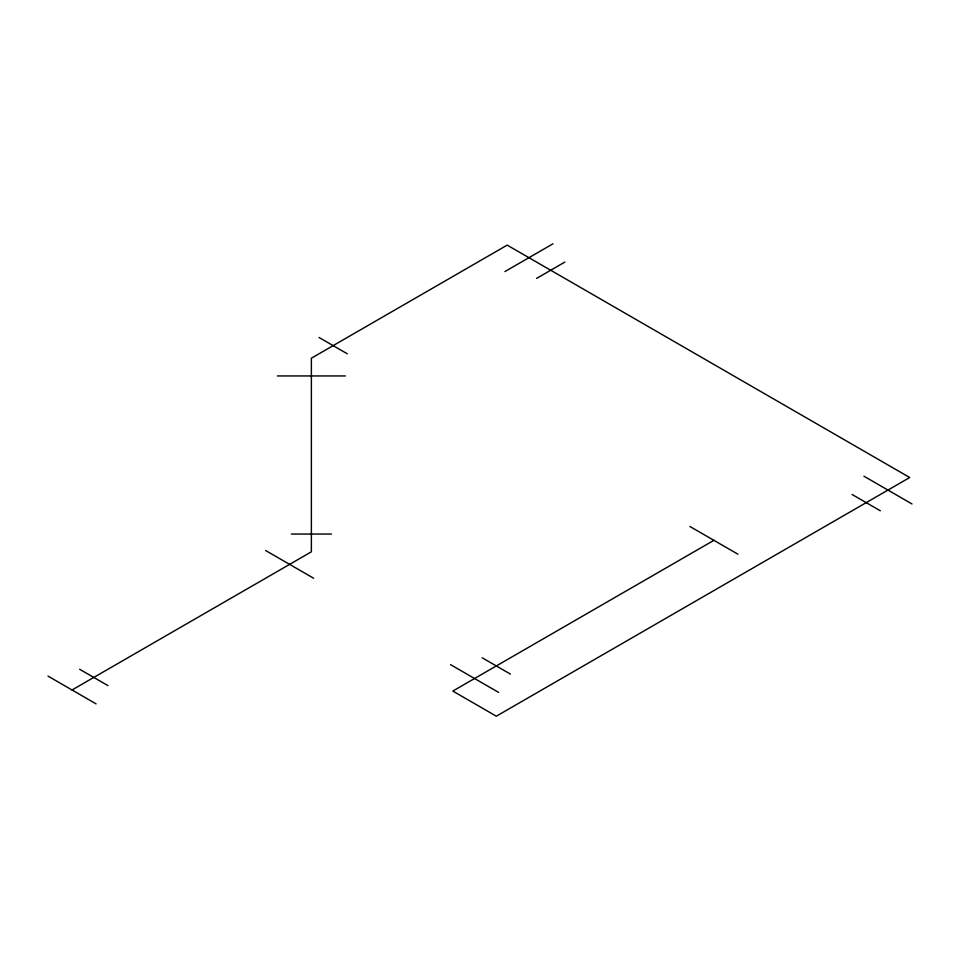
<?xml version="1.0" encoding="UTF-8"?>
<svg xmlns="http://www.w3.org/2000/svg" width="960" height="960" viewBox="0 0 960 960"><rect width="100%" height="100%" fill="white"/><g stroke="black" fill="none" stroke-linecap="round" stroke-linejoin="round"><path stroke-width="1.44" d="M504.912 271.572L552.996 243.804M536.568 278.412L564.852 262.08M72.048 689.988L311.376 551.808L311.376 358.188L507.192 245.124L909.72 477.516L496.32 716.196L452.808 691.068L713.892 540.324M277.38 375.948L345.384 375.948M291.372 534.048L331.38 534.048M863.916 476.196L912 503.964M852.06 494.472L880.344 510.804M689.856 526.452L737.94 554.208M318.996 337.452L347.28 353.784M482.172 657.78L510.456 674.112M265.572 550.488L313.668 578.256M450.516 664.62L498.6 692.388M79.656 669.264L107.94 685.596M48 676.104L96.084 703.872"/></g></svg>
